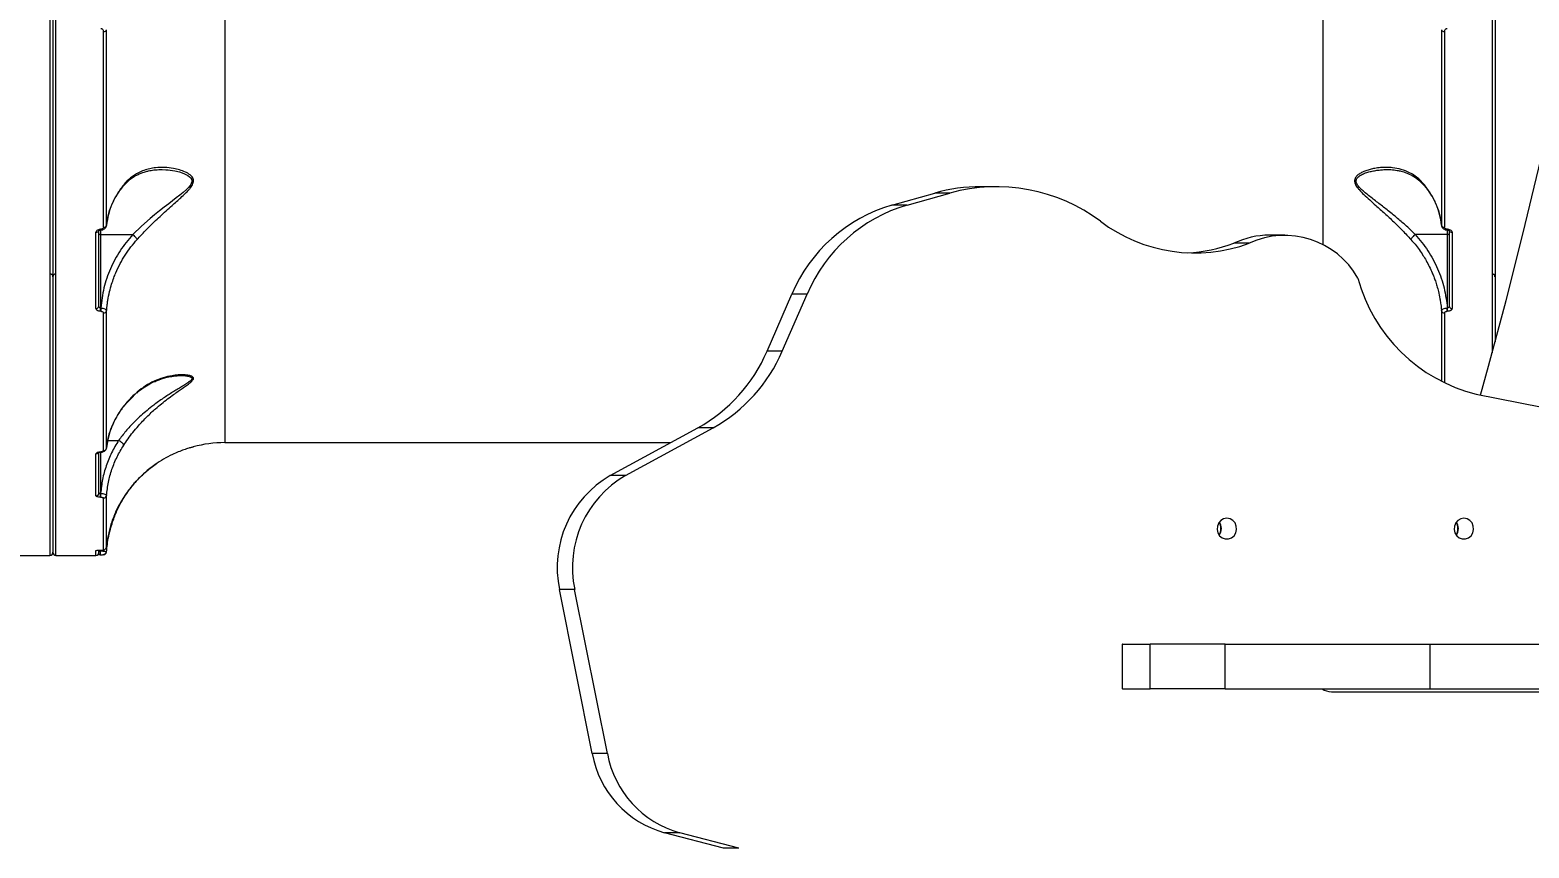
# Model space of a CAD drawing. Header units: millimetres. Extents: x -5718 to 5731, y -4937 to 4872.
# Drawn here: x 306 to 811, y 1001 to 1277 of the extents above; entities that cross this region are included whole.
import ezdxf

# ---------------------------------------------------------------- set-up
doc = ezdxf.new("R2010")
doc.units = ezdxf.units.MM
for name, color, linetype in [('DIKOM_ОБЪЕКТ', 7, 'Continuous'), ('DIKOM_РАЗМЕР_ЗОНА', 7, 'Continuous'), ('DIKOM_РАЗМЕР_ОБЪЕКТА', 7, 'Continuous')]:
    doc.layers.add(name, color=color, linetype=linetype)
doc.styles.add('style1', font='arial.ttf', dxfattribs={"width": 0.8})
doc.dimstyles.new('1-50', dxfattribs={"dimtxt": 300, "dimasz": 200, "dimexe": 100, "dimexo": 0, "dimgap": 100, "dimtad": 0, "dimdec": 0, "dimtxsty": 'style1', "dimcen": 0, "dimclrd": 7, "dimclre": 7, "dimadec": 1, "dimazin": 2, "dimtfac": 1, "dimtdec": 0, "dimtmove": 1, "dimatfit": 3, "dimfxl": 0, "dimlwd": 25, "dimlwe": 18, "dimarcsym": 0})

# ---------------------------------------------------------------- blocks, each defined once
blk = doc.blocks.new('*D16')
at = {"layer": 'Defpoints', "color": 0, "transparency": 16777216}
for p in [(3730.74, 1233.08), (-2946.45, -626.44), (-2946.45, -2812.54)]:
    blk.add_point(p, dxfattribs=at)
at = {"layer": 'DIKOM_РАЗМЕР_ОБЪЕКТА', "color": 7, "lineweight": 18, "transparency": 16777216}
for p, q in [((3730.74, 1233.08), (3730.74, -2912.54)), ((-2946.45, -626.44), (-2946.45, -2912.54))]:
    blk.add_line(p, q, dxfattribs=at)
at = {"layer": 'DIKOM_РАЗМЕР_ОБЪЕКТА', "color": 7, "lineweight": 25, "transparency": 16777216}
for p, q in [((-2746.45, -2812.54), (365.85, -2812.54)), ((3530.74, -2812.54), (1283.07, -2812.54))]:
    blk.add_line(p, q, dxfattribs=at)
at = {"layer": 'DIKOM_РАЗМЕР_ОБЪЕКТА', "color": 7, "transparency": 16777216}
for points in [[(-2746.45, -2779.21), (-2746.45, -2845.87), (-2946.45, -2812.54)], [(3530.74, -2779.21), (3530.74, -2845.87), (3730.74, -2812.54)]]:
    blk.add_solid(points, dxfattribs=at)
at = {"layer": 'DIKOM_РАЗМЕР_ОБЪЕКТА', "color": 0, "transparency": 16777216, "insert": (824.46, -2812.54), "char_height": 300, "attachment_point": 5, "style": 'style1'}
blk.add_mtext('6650', dxfattribs=at)
blk = doc.blocks.new('*D14')
at = {"layer": 'Defpoints', "color": 0, "transparency": 16777216}
for p in [(5730.74, 1374.65), (-4872.51, -1263.18), (-4872.51, -4740)]:
    blk.add_point(p, dxfattribs=at)
at = {"layer": 'DIKOM_РАЗМЕР_ЗОНА', "color": 7, "lineweight": 18, "transparency": 16777216}
for p, q in [((5730.74, 1374.65), (5730.74, -4840)), ((-4872.51, -1263.18), (-4872.51, -4840))]:
    blk.add_line(p, q, dxfattribs=at)
at = {"layer": 'DIKOM_РАЗМЕР_ЗОНА', "color": 7, "lineweight": 25, "transparency": 16777216}
for p, q in [((-4672.51, -4740), (259.57, -4740)), ((5530.74, -4740), (1339.35, -4740))]:
    blk.add_line(p, q, dxfattribs=at)
at = {"layer": 'DIKOM_РАЗМЕР_ЗОНА', "color": 7, "transparency": 16777216}
for points in [[(-4672.51, -4706.67), (-4672.51, -4773.33), (-4872.51, -4740)], [(5530.74, -4706.67), (5530.74, -4773.33), (5730.74, -4740)]]:
    blk.add_solid(points, dxfattribs=at)
at = {"layer": 'DIKOM_РАЗМЕР_ЗОНА', "color": 0, "transparency": 16777216, "insert": (799.46, -4740), "char_height": 300, "attachment_point": 5, "style": 'style1'}
blk.add_mtext('10600', dxfattribs=at)
blk = doc.blocks.new('*D13')
at = {"layer": 'Defpoints', "color": 0, "transparency": 16777216}
for p in [(-5521.54, 4872.34), (-1696.24, 4872.34), (580.61, -3721.16)]:
    blk.add_point(p, dxfattribs=at)
at = {"layer": 'DIKOM_РАЗМЕР_ЗОНА', "color": 7, "lineweight": 18, "transparency": 16777216}
for p, q in [((-1696.24, 4872.34), (-5621.54, 4872.34)), ((580.61, -3721.16), (-5621.54, -3721.16))]:
    blk.add_line(p, q, dxfattribs=at)
at = {"layer": 'DIKOM_РАЗМЕР_ЗОНА', "color": 7, "lineweight": 25, "transparency": 16777216}
for p, q in [((-5521.54, 4672.34), (-5521.54, 1701.62)), ((-5521.54, -3521.16), (-5521.54, 785.38))]:
    blk.add_line(p, q, dxfattribs=at)
at = {"layer": 'DIKOM_РАЗМЕР_ЗОНА', "color": 7, "transparency": 16777216}
for points in [[(-5554.87, 4672.34), (-5488.21, 4672.34), (-5521.54, 4872.34)], [(-5554.87, -3521.16), (-5488.21, -3521.16), (-5521.54, -3721.16)]]:
    blk.add_solid(points, dxfattribs=at)
at = {"layer": 'DIKOM_РАЗМЕР_ЗОНА', "color": 0, "transparency": 16777216, "insert": (-5521.54, 1243.5), "char_height": 300, "attachment_point": 5, "rotation": 90, "style": 'style1'}
blk.add_mtext('8600', dxfattribs=at)

msp = doc.modelspace()

# ---------------------------------------------------------------- linework, layer by layer
at = {"layer": 'DIKOM_ОБЪЕКТ', "color": 7, "linetype": 'Continuous', "lineweight": 15}
for p, q in [((799.31, 1832.51), (799.31, 1171.58)), ((312.31, 1518.58), (312.31, 1099.58)), ((314.31, 1099.58), (314.31, 1518.58)), ((798.31, 1518.58), (798.31, 1167.86)), ((371.26, 1457.73), (371.26, 1137.58)), ((741.36, 1204.32), (741.36, 1457.73)), ((330.37, 1210.23), (330.37, 1276.21)), ((331.37, 1210.92), (331.37, 1276.75)), ((781.26, 1276.75), (781.26, 1210.92)), ((782.25, 1276.21), (782.25, 1210.23)), ((631.22, 1223.89), (626.09, 1223.89)), ((596.03, 1217.7), (610.46, 1221.75)), ((601.16, 1217.7), (596.03, 1217.7)), ((601.16, 1217.7), (615.59, 1221.75)), ((615.59, 1221.75), (610.46, 1221.75)), ((327.81, 1182.82), (327.81, 1208.54)), ((329.37, 1209.55), (329.31, 1209.55)), ((329.31, 1209.29), (329.31, 1209.55)), ((329.31, 1209.31), (329.31, 1207.81)), ((329.31, 1209.29), (329.37, 1209.29)), ((329.31, 1207.81), (340.2, 1207.81)), ((329.31, 1207.81), (329.31, 1183.01)), ((329.37, 1209.55), (329.37, 1209.29)), ((331.37, 1210.92), (331.28, 1210.61)), ((340.2, 1207.81), (340.2, 1207.81)), ((728.43, 1207.55), (723.3, 1207.55)), ((772.43, 1207.81), (772.42, 1207.81)), ((783.31, 1207.81), (772.43, 1207.81)), ((783.31, 1209.55), (783.26, 1209.55)), ((783.26, 1209.29), (783.26, 1209.55)), ((783.26, 1209.29), (783.31, 1209.29)), ((783.31, 1209.55), (783.31, 1209.29)), ((783.31, 1207.81), (783.31, 1209.29)), ((783.31, 1183.01), (783.31, 1207.81)), ((784.81, 1208.54), (784.81, 1182.82)), ((716.45, 1204.81), (711.32, 1204.81)), ((553.96, 1168.43), (562.32, 1187.63)), ((559.09, 1168.43), (567.45, 1187.63)), ((567.45, 1187.63), (562.32, 1187.63)), ((329.39, 1183.01), (329.31, 1183.01)), ((329.31, 1181.88), (329.31, 1183.01)), ((329.39, 1183.01), (329.39, 1181.88)), ((783.23, 1183.01), (783.31, 1183.01)), ((783.23, 1181.88), (783.23, 1183.01)), ((783.31, 1181.88), (783.31, 1183.01)), ((329.39, 1181.88), (329.31, 1181.88)), ((330.37, 1134.88), (330.37, 1181.27)), ((331.37, 1135.73), (331.37, 1182.02)), ((781.26, 1182.02), (781.26, 1158.21)), ((782.25, 1181.27), (782.25, 1157.72)), ((783.31, 1181.88), (783.23, 1181.88)), ((559.09, 1168.43), (553.96, 1168.43)), ((341.51, 1154.35), (341.68, 1154.61)), ((792.93, 1153.94), (815.16, 1149.51)), ((501.14, 1126.46), (530.69, 1142.63)), ((506.27, 1126.46), (535.82, 1142.63)), ((535.82, 1142.63), (530.69, 1142.63)), ((331.78, 1138.35), (335.43, 1138.35)), ((335.44, 1138.35), (335.43, 1138.35)), ((371.26, 1137.58), (521.47, 1137.58)), ((327.81, 1119.64), (327.81, 1133.85)), ((329.31, 1134.47), (329.39, 1134.47)), ((329.31, 1134.47), (329.31, 1134.39)), ((329.31, 1134.39), (329.39, 1134.39)), ((329.31, 1134.39), (329.31, 1120.47)), ((329.39, 1134.47), (329.39, 1134.39)), ((331.31, 1135.35), (331.36, 1135.7)), ((345.64, 1128.59), (348.06, 1130.38)), ((506.27, 1126.46), (501.14, 1126.46)), ((329.37, 1120.47), (329.31, 1120.47)), ((329.31, 1119.19), (329.31, 1120.47)), ((329.31, 1119.19), (329.37, 1119.19)), ((329.37, 1120.47), (329.37, 1119.19)), ((330.37, 1101.45), (330.37, 1118.88)), ((331.37, 1102.38), (331.37, 1119.77)), ((329.31, 1101.34), (329.42, 1101.34)), ((329.31, 1101.34), (329.42, 1101.34)), ((329.31, 1101.34), (329.31, 1101.34)), ((329.31, 1101.34), (329.31, 1101.09)), ((329.42, 1101.34), (329.49, 1101.35)), ((329.42, 1101.34), (329.42, 1101.34)), ((298.81, 1099.58), (312.31, 1099.58)), ((314.31, 1099.58), (327.81, 1099.58)), ((327.81, 1099.58), (327.81, 1101.18)), ((329.35, 1101.09), (329.31, 1101.09)), ((329.31, 1099.75), (329.31, 1101.09)), ((329.31, 1099.75), (329.35, 1099.75)), ((329.38, 1101.32), (329.35, 1101.09)), ((329.35, 1099.75), (329.35, 1101.09)), ((489.13, 1088.07), (484, 1088.07)), ((495.04, 1032.76), (484, 1088.07)), ((500.17, 1032.76), (489.13, 1088.07)), ((673.64, 1069.58), (673.64, 1054.58)), ((673.73, 1069.58), (673.64, 1069.58)), ((673.73, 1054.58), (673.73, 1069.58)), ((673.73, 1069.58), (683.07, 1069.58)), ((683.07, 1054.58), (683.07, 1069.58)), ((708.39, 1069.58), (683.07, 1069.58)), ((708.39, 1054.58), (708.39, 1069.58)), ((708.39, 1069.58), (777.39, 1069.58)), ((777.39, 1054.58), (777.39, 1069.58)), ((777.39, 1069.58), (857.57, 1069.58)), ((673.73, 1054.58), (673.64, 1054.58)), ((673.73, 1054.58), (683.07, 1054.58)), ((708.39, 1054.58), (683.07, 1054.58)), ((708.39, 1054.58), (777.39, 1054.58)), ((744.15, 1053.58), (858.57, 1053.58)), ((777.39, 1054.58), (857.57, 1054.58)), ((500.17, 1032.76), (495.04, 1032.76)), ((524.57, 1006.02), (519.44, 1006.02)), ((539.33, 1000.87), (519.44, 1006.02)), ((544.46, 1000.87), (524.57, 1006.02)), ((544.46, 1000.87), (539.33, 1000.87))]:
    msp.add_line(p, q, dxfattribs=at)
at = {"layer": 'DIKOM_ОБЪЕКТ', "color": 7, "linetype": 'Continuous', "lineweight": 15, "flags": 128}
for points in [[(794.42, 1153.64), (797.1, 1163.39), (803.01, 1185.56), (808.68, 1207.84), (814.12, 1230.25), (819.32, 1252.76), (824.28, 1275.38), (829.01, 1298.11), (833.49, 1320.93), (837.72, 1343.85), (841.72, 1366.85), (845.47, 1389.93), (848.98, 1413.09), (852.24, 1436.32), (855.26, 1459.62), (858.02, 1482.98), (860.55, 1506.39), (862.82, 1529.86), (864.84, 1553.37), (866.62, 1576.92), (868.14, 1600.51)], [(349.53, 1229.66), (349.73, 1229.66), (349.75, 1229.66), (349.85, 1229.66), (350.15, 1229.66), (351.3, 1229.61), (352.16, 1229.54), (352.86, 1229.46), (354.41, 1229.21), (355.94, 1228.85), (357.42, 1228.35), (358.76, 1227.7), (359.37, 1227.25), (359.8, 1226.79), (360.09, 1226.2), (360.12, 1225.57), (359.92, 1224.93), (359.74, 1224.59), (359.49, 1224.23), (358.95, 1223.58), (358.32, 1222.95), (357.24, 1221.99), (356.08, 1221.05), (354.86, 1220.1), (353.64, 1219.16), (352.35, 1218.16), (350.78, 1216.95), (349.21, 1215.71), (347.55, 1214.36), (346.12, 1213.17), (343.11, 1210.54), (340.2, 1207.81), (340.2, 1207.81)], [(783.31, 1207.81), (783.41, 1207.81), (783.51, 1207.82), (783.59, 1207.84), (783.67, 1207.86), (783.73, 1207.88), (783.78, 1207.91), (783.8, 1207.94), (783.81, 1207.97)], [(708.92, 1112.08), (707.85, 1111.89), (706.9, 1111.34), (706.17, 1110.5), (705.73, 1109.44), (705.65, 1108.29), (705.91, 1107.18), (706.5, 1106.21), (707.36, 1105.5), (708.38, 1105.13), (709.46, 1105.13), (710.49, 1105.5), (711.34, 1106.21), (711.93, 1107.18), (712.2, 1108.29), (712.11, 1109.44), (711.68, 1110.5), (710.94, 1111.34), (709.99, 1111.89), (708.92, 1112.08)], [(788.8, 1112.08), (787.73, 1111.89), (786.78, 1111.34), (786.04, 1110.5), (785.61, 1109.44), (785.52, 1108.29), (785.78, 1107.18), (786.38, 1106.21), (787.23, 1105.5), (788.26, 1105.13), (789.34, 1105.13), (790.36, 1105.5), (791.22, 1106.21), (791.81, 1107.18), (792.07, 1108.29), (791.99, 1109.44), (791.55, 1110.5), (790.82, 1111.34), (789.86, 1111.89), (788.8, 1112.08)]]:
    msp.add_lwpolyline(points, dxfattribs=at)
at = {"layer": 'DIKOM_ОБЪЕКТ', "color": 7, "linetype": 'Continuous', "lineweight": 15}
for centre, radius, start, end in [((330.52, 1277.13), 0.928, 260.7111, 335.8956), ((782.1, 1277.13), 0.928, 204.1066, 279.2868), ((626.1, 1165.77), 58.13, 90.0101, 105.6061), ((631.24, 1165.26), 58.62, 53.2327, 105.48), ((610.91, 1167.08), 52.76, 106.3809, 157.0728), ((616.04, 1167.08), 52.76, 106.3809, 157.0728), ((327.91, 1209.48), 0.945, 264.0082, 339.4368), ((330.48, 1211.15), 0.925, 263.5893, 345.1937), ((698.18, 1254.41), 52.86, 232.9565, 290.2248), ((723.32, 1179.91), 27.64, 90.0554, 115.7418), ((728.46, 1179.26), 28.22, 29.1952, 115.1697), ((782.15, 1211.15), 0.925, 194.8084, 276.4086), ((784.72, 1209.49), 0.951, 201.8956, 275.8437), ((693.03, 1254.17), 52.64, 272.8371, 290.3282), ((312.89, 1194.52), 0.43, 291.9944, 351.9702), ((313.74, 1194.52), 0.425, 187.8138, 246.7656), ((806.29, 1207.4), 55.1, 195.1133, 255.9686), ((798.89, 1194.52), 0.43, 291.9901, 351.9995), ((327.9, 1183.73), 0.918, 264.4161, 353.0288), ((784.72, 1183.73), 0.918, 186.969, 275.5828), ((330.45, 1182.2), 0.937, 265.1469, 348.4876), ((782.17, 1182.2), 0.937, 191.5144, 274.8511), ((504.63, 1189.53), 53.66, 299.0608, 336.8459), ((509.76, 1189.53), 53.66, 299.0608, 336.8459), ((371.26, 1097.58), 40, 90, 105.4671), ((327.83, 1134.86), 1.01, 268.9838, 328.2562), ((330.41, 1135.85), 0.968, 267.8473, 352.9624), ((518.96, 1095.49), 35.73, 119.9071, 191.9901), ((524.09, 1095.49), 35.73, 119.9071, 191.9901), ((327.84, 1120.62), 0.977, 268.6311, 358.5636), ((330.39, 1119.87), 0.982, 268.8171, 354.3049), ((702.27, 1108.58), 4.63, 331.4134, 28.5866), ((703.42, 1108.58), 3.66, 323.2435, 36.7565), ((782.15, 1108.58), 4.63, 331.4187, 28.5813), ((783.3, 1108.58), 3.66, 322.7468, 37.2532), ((330.38, 1102.45), 0.998, 269.8821, 355.6663), ((312.31, 1100.58), 1, 270, 0), ((314.31, 1100.58), 1, 180, 270), ((327.81, 1102.18), 1, 269.9696, 296.278), ((327.81, 1100.58), 1, 270, 0), ((330.37, 1100.78), 1, 269.9866, 355.7919), ((744.17, 1058.98), 5.4, 234.5688, 269.8527), ((528.5, 1038.79), 34, 190.2179, 254.5533), ((533.63, 1038.79), 34, 190.2179, 254.5533)]:
    msp.add_arc(centre, radius, start, end, dxfattribs=at)
for points, knots in [([(313.31, 1518.58), (313.31, 1511.56), (313.31, 1497.43), (313.31, 1476.18), (313.31, 1454.83), (313.31, 1433.46), (313.31, 1412.14), (313.31, 1390.95), (313.31, 1370), (313.31, 1349.4), (313.31, 1329.22), (313.31, 1309.55), (313.31, 1290.48), (313.31, 1272.09), (313.31, 1254.46), (313.31, 1237.64), (313.31, 1221.7), (313.31, 1206.69), (313.31, 1192.66), (313.31, 1179.62), (313.31, 1167.6), (313.31, 1156.56), (313.31, 1146.45), (313.31, 1137.22), (313.31, 1128.9), (313.31, 1121.55), (313.31, 1115.22), (313.31, 1109.96), (313.31, 1105.82), (313.31, 1102.8), (313.31, 1101.1), (313.31, 1100.39), (313.31, 1100.59), (313.31, 1100.6)], [0, 0, 0, 0, 0.032069, 0.064499, 0.09726, 0.130322, 0.163651, 0.197273, 0.231065, 0.264989, 0.299007, 0.33308, 0.367152, 0.40117, 0.435094, 0.468886, 0.502509, 0.535837, 0.568899, 0.60166, 0.63409, 0.66616, 0.698229, 0.730659, 0.76342, 0.796481, 0.82981, 0.863433, 0.897225, 0.931149, 0.965167, 0.999239, 1, 1, 1, 1]), ([(313.31, 1518.58), (313.31, 1511.56), (313.31, 1497.43), (313.31, 1476.18), (313.31, 1454.83), (313.31, 1433.46), (313.31, 1412.14), (313.31, 1390.95), (313.31, 1370), (313.31, 1349.4), (313.31, 1329.22), (313.31, 1309.55), (313.31, 1290.48), (313.31, 1272.09), (313.31, 1254.46), (313.31, 1237.64), (313.31, 1221.7), (313.31, 1206.69), (313.31, 1192.66), (313.31, 1179.62), (313.31, 1167.6), (313.31, 1156.56), (313.31, 1146.45), (313.31, 1137.22), (313.31, 1128.9), (313.31, 1121.55), (313.31, 1115.22), (313.31, 1109.96), (313.31, 1105.82), (313.31, 1102.8), (313.31, 1101.1), (313.31, 1100.39), (313.31, 1100.59), (313.31, 1100.6)], [0, 0, 0, 0, 0.032069, 0.064499, 0.09726, 0.130322, 0.163651, 0.197273, 0.231065, 0.264989, 0.299007, 0.33308, 0.367152, 0.40117, 0.435094, 0.468886, 0.502509, 0.535837, 0.568899, 0.60166, 0.63409, 0.66616, 0.698229, 0.730659, 0.76342, 0.796481, 0.82981, 0.863433, 0.897225, 0.931149, 0.965167, 0.999239, 1, 1, 1, 1]), ([(330.37, 1276.21), (330.36, 1276.32), (330.34, 1276.55), (330.18, 1276.82), (330, 1276.99), (329.82, 1277.09), (329.63, 1277.16), (329.49, 1277.17), (329.42, 1277.18)], [0, 0, 0, 0, 0.248763, 0.498275, 0.626259, 0.749267, 0.875306, 1, 1, 1, 1]), ([(783.21, 1277.18), (783.14, 1277.17), (783, 1277.16), (782.8, 1277.09), (782.63, 1276.99), (782.45, 1276.82), (782.29, 1276.55), (782.27, 1276.32), (782.25, 1276.21)], [0, 0, 0, 0, 0.124263, 0.250088, 0.372611, 0.500522, 0.750295, 1, 1, 1, 1]), ([(337.01, 1224.04), (337.62, 1224.73), (338.79, 1226.06), (340.65, 1227.35), (342.25, 1228.18), (343.47, 1228.66), (344.52, 1229), (345.72, 1229.3), (347.43, 1229.59), (348.82, 1229.64), (349.6, 1229.66)], [0, 0, 0, 0, 0.180202, 0.344823, 0.473037, 0.565143, 0.626145, 0.711184, 0.836263, 1, 1, 1, 1]), ([(341.68, 1206.09), (342.57, 1207.06), (344.41, 1209.06), (347.03, 1211.66), (349.4, 1213.89), (351.42, 1215.74), (353.29, 1217.41), (354.95, 1218.88), (356.46, 1220.23), (357.85, 1221.53), (358.94, 1222.65), (359.67, 1223.53), (360.31, 1224.45), (360.7, 1225.39), (360.66, 1226.29), (360.42, 1226.9), (360.02, 1227.44), (359.25, 1228.14), (357.91, 1228.91), (356, 1229.6), (353.65, 1230.15), (350.93, 1230.45), (348.23, 1230.36), (345.91, 1229.98), (343.97, 1229.43), (341.77, 1228.49), (339.4, 1227.02), (337.88, 1225.35), (337.14, 1224.55)], [0, 0, 0, 0, 0.060471, 0.124656, 0.16578, 0.20765, 0.249078, 0.281239, 0.311304, 0.344855, 0.373889, 0.390349, 0.405287, 0.436708, 0.452178, 0.468217, 0.483958, 0.499651, 0.539328, 0.582308, 0.625112, 0.687195, 0.749547, 0.79166, 0.833401, 0.874472, 0.939277, 1, 1, 1, 1]), ([(775.49, 1224.55), (775.01, 1225.09), (774.04, 1226.2), (772.36, 1227.54), (770.27, 1228.79), (767.72, 1229.77), (765.1, 1230.28), (762.76, 1230.42), (760.75, 1230.35), (758.88, 1230.11), (757.23, 1229.75), (755.74, 1229.29), (754.37, 1228.72), (753.33, 1228.09), (752.66, 1227.5), (752.11, 1226.8), (751.88, 1225.95), (752.08, 1225.02), (752.41, 1224.33), (752.88, 1223.62), (753.73, 1222.59), (755.13, 1221.18), (757.07, 1219.42), (759.44, 1217.32), (762.17, 1214.89), (765.19, 1212.05), (768.16, 1209.11), (770.02, 1207.1), (770.95, 1206.09)], [0, 0, 0, 0, 0.039976, 0.081542, 0.125109, 0.187184, 0.249624, 0.29077, 0.332482, 0.373464, 0.405904, 0.435922, 0.469548, 0.498307, 0.514744, 0.52968, 0.561093, 0.576334, 0.592567, 0.607561, 0.624093, 0.663855, 0.706845, 0.749749, 0.812132, 0.874339, 0.937096, 1, 1, 1, 1]), ([(772.42, 1207.81), (771.96, 1208.26), (771.01, 1209.18), (769.54, 1210.53), (768.02, 1211.89), (766.52, 1213.17), (764.95, 1214.48), (763.38, 1215.74), (761.77, 1217.01), (760.19, 1218.23), (758.62, 1219.44), (757.07, 1220.63), (755.57, 1221.83), (754.38, 1222.86), (753.55, 1223.7), (753.01, 1224.37), (752.62, 1225.03), (752.45, 1225.71), (752.52, 1226.23), (752.7, 1226.62), (752.95, 1226.97), (753.37, 1227.37), (754.16, 1227.9), (755.31, 1228.43), (756.79, 1228.9), (758.31, 1229.24), (759.87, 1229.49), (761.43, 1229.62), (762.48, 1229.68), (763.01, 1229.66), (763.02, 1229.66)], [0, 0, 0, 0, 0.044387, 0.091332, 0.135193, 0.182483, 0.224385, 0.272925, 0.31816, 0.363548, 0.409173, 0.454817, 0.50048, 0.545931, 0.570274, 0.591662, 0.61561, 0.637493, 0.65957, 0.67115, 0.68328, 0.70453, 0.728708, 0.77387, 0.818965, 0.864249, 0.909364, 0.954275, 0.999094, 1, 1, 1, 1]), ([(763.02, 1229.66), (763.4, 1229.66), (764.13, 1229.66), (765.21, 1229.59), (766.44, 1229.4), (767.84, 1229.09), (769.55, 1228.55), (771.55, 1227.62), (773.68, 1226.22), (774.96, 1224.78), (775.62, 1224.04)], [0, 0, 0, 0, 0.094682, 0.177606, 0.251004, 0.3451, 0.469218, 0.622622, 0.806605, 1, 1, 1, 1]), ([(331.31, 1210.48), (331.47, 1211.68), (331.79, 1214.08), (333, 1217.59), (334.69, 1220.99), (336.27, 1223.09), (337.06, 1224.14)], [0, 0, 0, 0, 0.249753, 0.498807, 0.750154, 1, 1, 1, 1]), ([(337.14, 1224.55), (336.79, 1224.09), (336.05, 1223.15), (335.02, 1221.59), (334.03, 1219.85), (332.92, 1217.48), (331.88, 1214.49), (331.54, 1212.11), (331.37, 1210.92)], [0, 0, 0, 0, 0.108873, 0.228902, 0.360088, 0.502434, 0.751214, 1, 1, 1, 1]), ([(336.99, 1224.08), (337.03, 1224.13), (337.12, 1224.26), (337.13, 1224.44), (337.14, 1224.55)], [0, 0, 0, 0, 0.405945, 1, 1, 1, 1]), ([(781.26, 1210.92), (781.09, 1212.11), (780.75, 1214.51), (779.52, 1218.02), (777.83, 1221.41), (776.27, 1223.5), (775.49, 1224.55)], [0, 0, 0, 0, 0.249951, 0.499899, 0.751798, 1, 1, 1, 1]), ([(775.64, 1224.08), (775.6, 1224.13), (775.5, 1224.25), (775.49, 1224.43), (775.49, 1224.55)], [0, 0, 0, 0, 0.382507, 1, 1, 1, 1]), ([(775.57, 1224.14), (776.36, 1223.09), (777.94, 1220.99), (779.63, 1217.59), (780.84, 1214.08), (781.16, 1211.68), (781.31, 1210.48)], [0, 0, 0, 0, 0.249847, 0.501194, 0.750247, 1, 1, 1, 1]), ([(327.81, 1208.54), (327.84, 1208.67), (327.88, 1208.94), (328.23, 1209.27), (328.72, 1209.51), (329.12, 1209.54), (329.31, 1209.55)], [0, 0, 0, 0, 0.250023, 0.499833, 0.749469, 1, 1, 1, 1]), ([(328.79, 1209.15), (328.78, 1209.14), (328.77, 1209.14), (328.81, 1209.18), (328.89, 1209.22), (329, 1209.26), (329.14, 1209.28), (329.25, 1209.29), (329.31, 1209.29)], [0, 0, 0, 0, 0.08395, 0.345979, 0.490968, 0.647294, 0.816347, 1, 1, 1, 1]), ([(328.81, 1183.62), (328.81, 1187.71), (328.81, 1195.89), (328.81, 1204.82), (328.81, 1209.28)], [0, 0, 0, 0, 0.5, 1, 1, 1, 1]), ([(328.81, 1207.97), (328.82, 1207.95), (328.84, 1207.91), (328.95, 1207.86), (329.12, 1207.82), (329.25, 1207.81), (329.31, 1207.81)], [0, 0, 0, 0, 0.250003, 0.499993, 0.750012, 1, 1, 1, 1]), ([(329.37, 1209.29), (329.61, 1209.31), (330.08, 1209.35), (330.69, 1209.67), (331.13, 1210.1), (331.26, 1210.45), (331.32, 1210.62)], [0, 0, 0, 0, 0.279301, 0.541854, 0.784028, 1, 1, 1, 1]), ([(330.37, 1210.23), (330.36, 1210.14), (330.33, 1209.97), (330.1, 1209.74), (329.76, 1209.59), (329.5, 1209.56), (329.37, 1209.55)], [0, 0, 0, 0, 0.250049, 0.499884, 0.749253, 1, 1, 1, 1]), ([(340.2, 1207.81), (338.71, 1206.02), (335.74, 1202.43), (332.54, 1196.28), (330.26, 1189.78), (329.68, 1185.27), (329.39, 1183.01)], [0, 0, 0, 0, 0.250225, 0.500744, 0.750246, 1, 1, 1, 1]), ([(341.68, 1206.09), (341.63, 1206.2), (341.53, 1206.43), (341.17, 1206.89), (340.71, 1207.38), (340.37, 1207.67), (340.2, 1207.81)], [0, 0, 0, 0, 0.242644, 0.499943, 0.757279, 1, 1, 1, 1]), ([(772.42, 1207.81), (772.26, 1207.67), (771.92, 1207.38), (771.46, 1206.89), (771.1, 1206.43), (771, 1206.2), (770.95, 1206.09)], [0, 0, 0, 0, 0.242748, 0.500063, 0.757356, 1, 1, 1, 1]), ([(772.43, 1207.81), (773.91, 1206.02), (776.89, 1202.43), (780.09, 1196.27), (782.37, 1189.78), (782.95, 1185.27), (783.23, 1183.01)], [0, 0, 0, 0, 0.25034, 0.500974, 0.75046, 1, 1, 1, 1]), ([(781.31, 1210.62), (781.37, 1210.45), (781.5, 1210.1), (781.93, 1209.67), (782.54, 1209.35), (783.02, 1209.31), (783.26, 1209.29)], [0, 0, 0, 0, 0.215968, 0.458153, 0.720682, 1, 1, 1, 1]), ([(783.26, 1209.55), (783.13, 1209.56), (782.86, 1209.59), (782.53, 1209.74), (782.3, 1209.97), (782.27, 1210.14), (782.25, 1210.23)], [0, 0, 0, 0, 0.250778, 0.500108, 0.749958, 1, 1, 1, 1]), ([(783.31, 1209.55), (783.51, 1209.54), (783.91, 1209.51), (784.4, 1209.27), (784.75, 1208.94), (784.79, 1208.67), (784.81, 1208.54)], [0, 0, 0, 0, 0.25053, 0.500187, 0.749982, 1, 1, 1, 1]), ([(783.31, 1209.29), (783.37, 1209.29), (783.49, 1209.28), (783.63, 1209.26), (783.73, 1209.22), (783.82, 1209.18), (783.85, 1209.14), (783.84, 1209.14), (783.84, 1209.15)], [0, 0, 0, 0, 0.183655, 0.35271, 0.509003, 0.653994, 0.916045, 1, 1, 1, 1]), ([(783.81, 1209.28), (783.81, 1204.82), (783.81, 1195.89), (783.81, 1187.71), (783.81, 1183.62)], [0, 0, 0, 0, 0.5, 1, 1, 1, 1]), ([(331.37, 1182.02), (331.44, 1182.75), (331.54, 1183.91), (331.86, 1186.09), (332.32, 1188.38), (333.03, 1190.92), (333.75, 1193.02), (334.69, 1195.37), (335.91, 1197.94), (337.63, 1200.86), (339.51, 1203.57), (340.97, 1205.27), (341.68, 1206.09)], [0, 0, 0, 0, 0.083419, 0.132634, 0.249765, 0.347157, 0.430777, 0.500643, 0.632177, 0.750494, 0.879494, 1, 1, 1, 1]), ([(770.95, 1206.09), (771.42, 1205.55), (772.39, 1204.45), (773.75, 1202.66), (775, 1200.82), (776.14, 1198.92), (777.19, 1196.95), (778.03, 1195.14), (778.69, 1193.51), (779.22, 1192.05), (779.76, 1190.37), (780.29, 1188.37), (780.7, 1186.44), (780.96, 1184.79), (781.14, 1183.43), (781.21, 1182.56), (781.26, 1182.02)], [0, 0, 0, 0, 0.079605, 0.163002, 0.250205, 0.32779, 0.411293, 0.500723, 0.551564, 0.610079, 0.676275, 0.750162, 0.844387, 0.90031, 0.938561, 1, 1, 1, 1]), ([(313.29, 1193.54), (313.29, 1193.6), (313.29, 1193.77), (313.15, 1194.04), (312.94, 1194.26), (312.65, 1194.42), (312.44, 1194.44), (312.31, 1194.46)], [0, 0, 0, 0, 0.110314, 0.350583, 0.577189, 0.737081, 1, 1, 1, 1]), ([(314.31, 1194.46), (314.18, 1194.44), (314, 1194.42), (313.76, 1194.3), (313.56, 1194.14), (313.4, 1193.89), (313.31, 1193.65), (313.32, 1193.5), (313.33, 1193.46)], [0, 0, 0, 0, 0.246014, 0.350982, 0.525408, 0.716116, 0.928688, 1, 1, 1, 1]), ([(799.29, 1193.54), (799.29, 1193.6), (799.29, 1193.77), (799.15, 1194.04), (798.94, 1194.26), (798.65, 1194.42), (798.44, 1194.44), (798.31, 1194.46)], [0, 0, 0, 0, 0.110315, 0.350587, 0.577224, 0.737118, 1, 1, 1, 1]), ([(329.31, 1181.88), (329.21, 1181.88), (329.01, 1181.89), (328.72, 1181.95), (328.46, 1182.04), (328.16, 1182.2), (327.88, 1182.46), (327.84, 1182.7), (327.81, 1182.82)], [0, 0, 0, 0, 0.125288, 0.251018, 0.375489, 0.50128, 0.750502, 1, 1, 1, 1]), ([(329.31, 1183.01), (329.28, 1183.01), (329.21, 1183.02), (329.11, 1183.06), (329.01, 1183.13), (328.91, 1183.25), (328.83, 1183.41), (328.82, 1183.55), (328.81, 1183.62)], [0, 0, 0, 0, 0.110026, 0.228111, 0.35749, 0.500832, 0.749985, 1, 1, 1, 1]), ([(329.39, 1183.01), (329.66, 1182.99), (330.18, 1182.94), (330.83, 1182.7), (331.28, 1182.38), (331.34, 1182.14), (331.37, 1182.02)], [0, 0, 0, 0, 0.253732, 0.505443, 0.754136, 1, 1, 1, 1]), ([(781.26, 1182.02), (781.29, 1182.14), (781.35, 1182.38), (781.8, 1182.7), (782.45, 1182.94), (782.97, 1182.99), (783.23, 1183.01)], [0, 0, 0, 0, 0.246401, 0.495075, 0.746844, 1, 1, 1, 1]), ([(783.81, 1183.62), (783.81, 1183.55), (783.8, 1183.41), (783.72, 1183.25), (783.62, 1183.13), (783.52, 1183.06), (783.42, 1183.02), (783.35, 1183.01), (783.31, 1183.01)], [0, 0, 0, 0, 0.251099, 0.500115, 0.643172, 0.772305, 0.890112, 1, 1, 1, 1]), ([(784.81, 1182.82), (784.79, 1182.7), (784.75, 1182.46), (784.47, 1182.2), (784.17, 1182.04), (783.9, 1181.95), (783.62, 1181.89), (783.41, 1181.88), (783.31, 1181.88)], [0, 0, 0, 0, 0.250036, 0.499164, 0.624836, 0.749471, 0.87489, 1, 1, 1, 1]), ([(329.39, 1181.88), (329.46, 1181.88), (329.59, 1181.87), (329.78, 1181.84), (329.95, 1181.78), (330.15, 1181.67), (330.33, 1181.5), (330.36, 1181.35), (330.37, 1181.27)], [0, 0, 0, 0, 0.125735, 0.251131, 0.375857, 0.501393, 0.750508, 1, 1, 1, 1]), ([(782.25, 1181.27), (782.27, 1181.35), (782.3, 1181.5), (782.48, 1181.67), (782.68, 1181.78), (782.85, 1181.84), (783.04, 1181.87), (783.17, 1181.88), (783.23, 1181.88)], [0, 0, 0, 0, 0.250048, 0.499198, 0.624893, 0.749484, 0.874683, 1, 1, 1, 1]), ([(356.52, 1160.2), (357.16, 1160.19), (358.04, 1160.16), (359, 1159.99), (359.55, 1159.83), (359.97, 1159.61), (360.17, 1159.31), (360.12, 1159.02), (359.96, 1158.76), (359.73, 1158.49), (359.33, 1158.14), (358.55, 1157.58), (357.39, 1156.86), (355.91, 1155.97), (354.38, 1155.05), (352.83, 1154.09), (351.25, 1153.08), (349.64, 1151.98), (348.08, 1150.87), (346.35, 1149.55), (344.51, 1148.06), (342.52, 1146.3), (340.28, 1144.14), (337.83, 1141.5), (336.24, 1139.4), (335.44, 1138.35)], [0, 0, 0, 0, 0.061731, 0.085146, 0.108514, 0.13336, 0.155924, 0.178831, 0.190762, 0.203217, 0.225302, 0.250436, 0.297635, 0.344455, 0.391212, 0.43808, 0.485083, 0.531864, 0.582349, 0.624951, 0.688743, 0.750723, 0.812184, 0.905683, 1, 1, 1, 1]), ([(337.14, 1136.7), (337.62, 1137.42), (338.59, 1138.88), (340.27, 1141.09), (342.38, 1143.61), (344.93, 1146.32), (347.55, 1148.77), (349.9, 1150.75), (351.92, 1152.34), (353.8, 1153.72), (355.45, 1154.88), (356.95, 1155.91), (358.31, 1156.85), (359.36, 1157.62), (360.01, 1158.19), (360.55, 1158.77), (360.75, 1159.29), (360.52, 1159.71), (360.18, 1159.95), (359.7, 1160.14), (358.85, 1160.35), (357.44, 1160.49), (355.51, 1160.44), (353.15, 1160.14), (350.43, 1159.51), (347.42, 1158.37), (344.45, 1156.81), (342.61, 1155.35), (341.68, 1154.61)], [0, 0, 0, 0, 0.040053, 0.081701, 0.12536, 0.18803, 0.250109, 0.291322, 0.333291, 0.374681, 0.407111, 0.43708, 0.470942, 0.499827, 0.516343, 0.531352, 0.56272, 0.577916, 0.594165, 0.609006, 0.625352, 0.665157, 0.708009, 0.750573, 0.812553, 0.874808, 0.937436, 1, 1, 1, 1]), ([(341.52, 1154.32), (342.25, 1154.93), (343.66, 1156.1), (345.75, 1157.34), (347.54, 1158.21), (348.99, 1158.78), (350.36, 1159.24), (351.95, 1159.67), (354.07, 1160.09), (355.64, 1160.17), (356.51, 1160.2)], [0, 0, 0, 0, 0.157018, 0.303658, 0.421717, 0.509598, 0.583359, 0.688162, 0.826933, 1, 1, 1, 1]), ([(341.68, 1154.61), (341.21, 1154.19), (340.24, 1153.33), (338.88, 1151.93), (337.63, 1150.49), (336.49, 1149), (335.44, 1147.45), (334.6, 1146.04), (333.94, 1144.75), (333.41, 1143.61), (332.87, 1142.29), (332.33, 1140.72), (331.93, 1139.2), (331.67, 1137.91), (331.49, 1136.84), (331.42, 1136.15), (331.37, 1135.73)], [0, 0, 0, 0, 0.079599, 0.162992, 0.250193, 0.32773, 0.411177, 0.500542, 0.551436, 0.610022, 0.676311, 0.750308, 0.844381, 0.900315, 0.938635, 1, 1, 1, 1]), ([(331.45, 1136.36), (331.5, 1136.82), (331.66, 1138.22), (332.29, 1140.67), (333.45, 1143.82), (335.29, 1147.27), (337.93, 1150.95), (340.35, 1153.24), (341.62, 1154.44)], [0, 0, 0, 0, 0.070026, 0.211703, 0.375303, 0.562331, 0.76997, 1, 1, 1, 1]), ([(335.43, 1138.35), (334.61, 1136.98), (332.96, 1134.23), (331.18, 1129.79), (329.9, 1125.2), (329.54, 1122.05), (329.37, 1120.47)], [0, 0, 0, 0, 0.249865, 0.498724, 0.749433, 1, 1, 1, 1]), ([(331.37, 1119.77), (331.54, 1121.26), (331.88, 1124.25), (333.12, 1128.61), (334.81, 1132.81), (336.36, 1135.41), (337.14, 1136.7)], [0, 0, 0, 0, 0.25086, 0.501719, 0.752438, 1, 1, 1, 1]), ([(337.14, 1136.7), (337.13, 1136.76), (337.11, 1136.88), (336.96, 1137.12), (336.73, 1137.38), (336.38, 1137.7), (335.94, 1138.04), (335.58, 1138.26), (335.44, 1138.35)], [0, 0, 0, 0, 0.158903, 0.316721, 0.467347, 0.605877, 0.835062, 1, 1, 1, 1]), ([(327.81, 1133.85), (327.84, 1133.93), (327.88, 1134.08), (328.16, 1134.26), (328.46, 1134.37), (328.72, 1134.43), (329.01, 1134.46), (329.21, 1134.47), (329.31, 1134.47)], [0, 0, 0, 0, 0.250023, 0.499158, 0.624816, 0.74947, 0.874913, 1, 1, 1, 1]), ([(328.69, 1134.33), (328.69, 1134.33), (328.69, 1134.31), (328.74, 1134.33), (328.87, 1134.35), (329.06, 1134.38), (329.23, 1134.39), (329.31, 1134.39)], [0, 0, 0, 0, 0.074552, 0.281834, 0.502751, 0.740974, 1, 1, 1, 1]), ([(328.81, 1120.6), (328.81, 1122.73), (328.81, 1126.87), (328.81, 1131.9), (328.81, 1134.34)], [0, 0, 0, 0, 0.514408, 1, 1, 1, 1]), ([(329.39, 1134.39), (329.54, 1134.39), (329.88, 1134.41), (330.42, 1134.55), (330.88, 1134.82), (331.19, 1135.17), (331.28, 1135.4), (331.32, 1135.51)], [0, 0, 0, 0, 0.179271, 0.397019, 0.66853, 0.827467, 1, 1, 1, 1]), ([(330.37, 1134.88), (330.36, 1134.83), (330.33, 1134.72), (330.15, 1134.61), (329.95, 1134.54), (329.78, 1134.5), (329.59, 1134.48), (329.46, 1134.47), (329.39, 1134.47)], [0, 0, 0, 0, 0.250062, 0.499167, 0.624895, 0.749441, 0.874646, 1, 1, 1, 1]), ([(360.6, 1136.13), (360.62, 1136.14), (360.69, 1136.16), (360.46, 1136.1), (360.13, 1136.01), (359.65, 1135.87), (358.81, 1135.63), (357.44, 1135.18), (355.56, 1134.47), (353.25, 1133.46), (350.59, 1132.09), (348.64, 1130.78), (347.66, 1130.12)], [0, 0, 0, 0, 0.024319, 0.071793, 0.122719, 0.169079, 0.220011, 0.344447, 0.478133, 0.611127, 0.80506, 1, 1, 1, 1]), ([(347.66, 1130.12), (347.08, 1129.7), (345.89, 1128.83), (344.2, 1127.41), (342.54, 1125.86), (341, 1124.24), (339.57, 1122.57), (338.31, 1120.92), (337.12, 1119.18), (335.69, 1116.83), (334.16, 1113.77), (332.78, 1110.03), (331.8, 1106.23), (331.52, 1103.66), (331.37, 1102.38)], [0, 0, 0, 0, 0.058263, 0.119404, 0.183473, 0.250519, 0.310984, 0.37471, 0.434724, 0.499549, 0.625107, 0.750363, 0.875055, 1, 1, 1, 1]), ([(334.13, 1112.83), (334.37, 1113.42), (334.87, 1114.63), (335.74, 1116.43), (336.72, 1118.21), (337.88, 1120.09), (339.28, 1122.07), (340.95, 1124.11), (342.99, 1126.31), (344.55, 1127.66), (345.46, 1128.44)], [0, 0, 0, 0, 0.100742, 0.202973, 0.302139, 0.403793, 0.532403, 0.666188, 0.806256, 1, 1, 1, 1]), ([(329.31, 1119.19), (329.12, 1119.19), (328.72, 1119.21), (328.23, 1119.31), (327.88, 1119.46), (327.84, 1119.58), (327.81, 1119.64)], [0, 0, 0, 0, 0.250536, 0.500181, 0.749979, 1, 1, 1, 1]), ([(329.31, 1120.47), (329.25, 1120.47), (329.15, 1120.48), (329.04, 1120.49), (328.95, 1120.51), (328.87, 1120.53), (328.82, 1120.56), (328.82, 1120.58), (328.81, 1120.6)], [0, 0, 0, 0, 0.240123, 0.367681, 0.49999, 0.687764, 0.828371, 1, 1, 1, 1]), ([(329.37, 1120.47), (329.63, 1120.45), (330.16, 1120.42), (330.82, 1120.25), (331.28, 1120.02), (331.34, 1119.85), (331.37, 1119.77)], [0, 0, 0, 0, 0.249765, 0.499542, 0.749563, 1, 1, 1, 1]), ([(329.37, 1119.19), (329.5, 1119.18), (329.76, 1119.17), (330.1, 1119.1), (330.33, 1119), (330.36, 1118.92), (330.37, 1118.88)], [0, 0, 0, 0, 0.250747, 0.500122, 0.749965, 1, 1, 1, 1]), ([(331.37, 1100.71), (331.42, 1101.33), (331.56, 1102.85), (331.95, 1105.4), (332.58, 1108.18), (333.33, 1110.7), (333.89, 1112.18), (334.13, 1112.83)], [0, 0, 0, 0, 0.150355, 0.366821, 0.622624, 0.834076, 1, 1, 1, 1]), ([(334.13, 1112.83), (334.14, 1112.87), (334.16, 1112.95), (334.12, 1113.07), (334.04, 1113.16), (334.02, 1113.18)], [0, 0, 0, 0, 0.401268, 0.831177, 1, 1, 1, 1]), ([(327.81, 1101.18), (327.83, 1101.2), (327.87, 1101.24), (328.12, 1101.28), (328.41, 1101.31), (328.68, 1101.33), (328.98, 1101.34), (329.2, 1101.34), (329.31, 1101.34)], [0, 0, 0, 0, 0.249602, 0.499354, 0.627297, 0.749917, 0.876344, 1, 1, 1, 1]), ([(328.81, 1100.74), (328.81, 1100.69), (328.81, 1100.59), (328.81, 1101.12), (328.81, 1101.33)], [0, 0, 0, 0, 0.587589, 1, 1, 1, 1]), ([(329.42, 1101.34), (329.49, 1101.35), (329.63, 1101.35), (329.82, 1101.35), (330, 1101.37), (330.18, 1101.38), (330.34, 1101.41), (330.36, 1101.44), (330.37, 1101.45)], [0, 0, 0, 0, 0.124264, 0.250088, 0.372602, 0.500528, 0.750294, 1, 1, 1, 1]), ([(330.33, 1101.43), (330.4, 1101.43), (330.49, 1101.44), (330.57, 1101.49), (330.59, 1101.5)], [0, 0, 0, 0, 0.697435, 1, 1, 1, 1]), ([(329.31, 1099.75), (329.21, 1099.75), (329.01, 1099.75), (328.72, 1099.75), (328.48, 1099.74), (328.37, 1099.74), (328.32, 1099.74)], [0, 0, 0, 0, 0.276568, 0.554812, 0.829392, 1, 1, 1, 1]), ([(329.31, 1101.09), (329.27, 1101.08), (329.19, 1101.08), (329.08, 1101.05), (328.99, 1101), (328.9, 1100.93), (328.83, 1100.83), (328.82, 1100.75), (328.81, 1100.71)], [0, 0, 0, 0, 0.120019, 0.251193, 0.367202, 0.500943, 0.749886, 1, 1, 1, 1]), ([(329.03, 1100), (329.04, 1099.98), (329.06, 1099.9), (329.14, 1099.82), (329.26, 1099.79), (329.31, 1099.77)], [0, 0, 0, 0, 0.176954, 0.578903, 1, 1, 1, 1]), ([(329.35, 1101.09), (329.49, 1101.08), (329.76, 1101.07), (330.16, 1101.04), (330.52, 1101), (330.92, 1100.93), (331.29, 1100.83), (331.35, 1100.75), (331.37, 1100.71)], [0, 0, 0, 0, 0.129908, 0.257612, 0.384651, 0.509472, 0.755606, 1, 1, 1, 1]), ([(329.35, 1099.77), (329.55, 1099.77), (329.97, 1099.78), (330.48, 1099.88), (330.85, 1100.06), (331.09, 1100.25), (331.27, 1100.49), (331.32, 1100.68), (331.34, 1100.77)], [0, 0, 0, 0, 0.235806, 0.476107, 0.604852, 0.73755, 0.871152, 1, 1, 1, 1])]:
    msp.add_open_spline(points, degree=3, knots=knots, dxfattribs=at)

# ---------------------------------------------------------------- dimensions: what is measured, and where the dimension line sits
at = {"layer": 'DIKOM_РАЗМЕР_ЗОНА'}
dim = msp.add_linear_dim(base=(-5521.54, 4872.34), p1=(580.61, -3721.16), p2=(-1696.24, 4872.34), angle=90, text='8600', dimstyle='1-50', override={"dimscale": 1, "dimtix": 0, "dimtofl": 1, "dimtmove": 1, "dimatfit": 3}, dxfattribs=at)
dim.commit()
dim.dimension.update_dxf_attribs({"geometry": '*D13', "text_midpoint": (-5521.54, 1243.5), "dimtype": 160})
dim = msp.add_linear_dim(base=(-4872.51, -4740), p1=(5730.74, 1374.65), p2=(-4872.51, -1263.18), text='10600', dimstyle='1-50', override={"dimscale": 1, "dimtix": 0, "dimtofl": 1, "dimtmove": 1, "dimatfit": 3}, dxfattribs=at)
dim.commit()
dim.dimension.update_dxf_attribs({"geometry": '*D14', "text_midpoint": (799.46, -4740), "dimtype": 160})
at = {"layer": 'DIKOM_РАЗМЕР_ОБЪЕКТА'}
dim = msp.add_linear_dim(base=(-2946.45, -2812.54), p1=(3730.74, 1233.08), p2=(-2946.45, -626.44), text='6650', dimstyle='1-50', override={"dimscale": 1, "dimtix": 0, "dimtofl": 1, "dimtmove": 1, "dimatfit": 3}, dxfattribs=at)
dim.commit()
dim.dimension.update_dxf_attribs({"geometry": '*D16', "text_midpoint": (824.46, -2812.54), "dimtype": 160})

doc.saveas('drawing.dxf')
